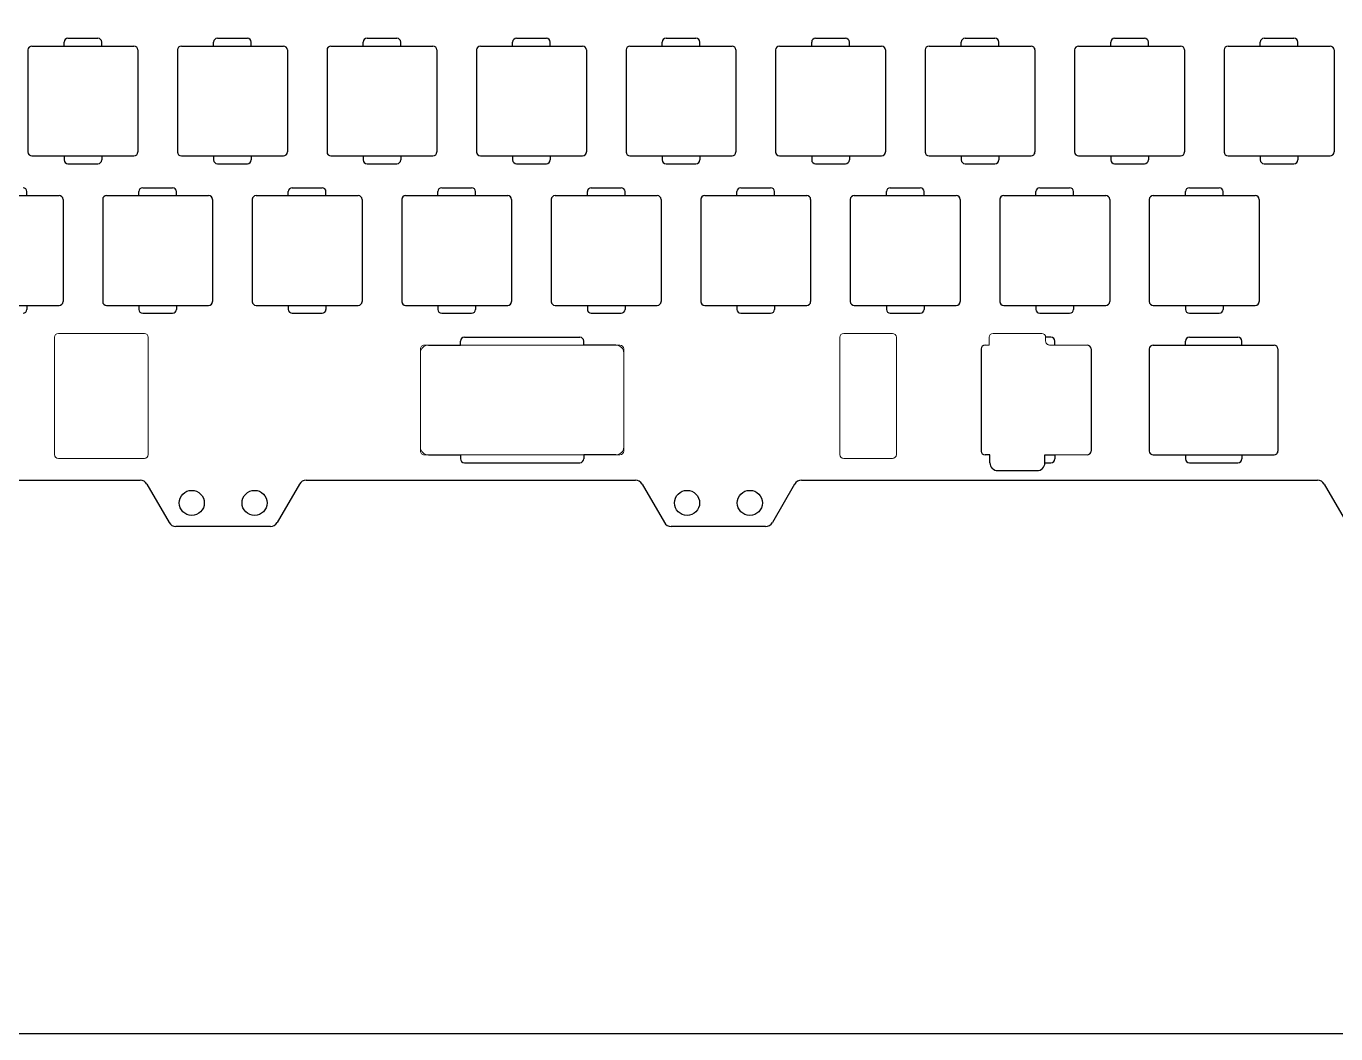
# Model space of a CAD drawing. Header units: millimetres. Extents: x 2604 to 3137, y 1244 to 1720.
# Drawn here: x 2770.9 to 2937.7, y 1244.1 to 1372.4 of the extents above; entities that cross this region are included whole.
import ezdxf

# ---------------------------------------------------------------- set-up
doc = ezdxf.new("R2010")
doc.units = ezdxf.units.MM

msp = doc.modelspace()

# ---------------------------------------------------------------- linework, layer by layer
for p, q in [((2771.6, 1369.91), (2784.6, 1369.91)), ((2775.7, 1369.91), (2775.7, 1370.41)), ((2776.2, 1370.91), (2780, 1370.91)), ((2780.5, 1369.91), (2780.5, 1370.41)), ((2790.65, 1369.91), (2803.65, 1369.91)), ((2794.75, 1369.91), (2794.75, 1370.41)), ((2795.25, 1370.91), (2799.05, 1370.91)), ((2799.55, 1369.91), (2799.55, 1370.41)), ((2809.7, 1369.91), (2822.7, 1369.91)), ((2813.8, 1369.91), (2813.8, 1370.41)), ((2814.3, 1370.91), (2818.1, 1370.91)), ((2818.6, 1369.91), (2818.6, 1370.41)), ((2828.75, 1369.91), (2841.75, 1369.91)), ((2832.85, 1369.91), (2832.85, 1370.41)), ((2833.35, 1370.91), (2837.15, 1370.91)), ((2837.65, 1369.91), (2837.65, 1370.41)), ((2847.8, 1369.91), (2860.8, 1369.91)), ((2851.9, 1369.91), (2851.9, 1370.41)), ((2852.4, 1370.91), (2856.2, 1370.91)), ((2856.7, 1369.91), (2856.7, 1370.41)), ((2866.85, 1369.91), (2879.85, 1369.91)), ((2870.95, 1369.91), (2870.95, 1370.41)), ((2871.45, 1370.91), (2875.25, 1370.91)), ((2875.75, 1369.91), (2875.75, 1370.41)), ((2885.9, 1369.91), (2898.9, 1369.91)), ((2890, 1369.91), (2890, 1370.41)), ((2890.5, 1370.91), (2894.3, 1370.91)), ((2894.8, 1369.91), (2894.8, 1370.41)), ((2904.95, 1369.91), (2917.95, 1369.91)), ((2909.05, 1369.91), (2909.05, 1370.41)), ((2909.55, 1370.91), (2913.35, 1370.91)), ((2913.85, 1369.91), (2913.85, 1370.41)), ((2924, 1369.91), (2937, 1369.91)), ((2928.1, 1369.91), (2928.1, 1370.41)), ((2928.6, 1370.91), (2932.4, 1370.91)), ((2932.9, 1369.91), (2932.9, 1370.41)), ((2771.1, 1369.41), (2771.1, 1356.41)), ((2785.1, 1369.41), (2785.1, 1356.41)), ((2790.15, 1369.41), (2790.15, 1356.41)), ((2804.15, 1369.41), (2804.15, 1356.41)), ((2809.2, 1369.41), (2809.2, 1356.41)), ((2823.2, 1369.41), (2823.2, 1356.41)), ((2828.25, 1369.41), (2828.25, 1356.41)), ((2842.25, 1369.41), (2842.25, 1356.41)), ((2847.3, 1369.41), (2847.3, 1356.41)), ((2861.3, 1369.41), (2861.3, 1356.41)), ((2866.35, 1369.41), (2866.35, 1356.41)), ((2880.35, 1369.41), (2880.35, 1356.41)), ((2885.4, 1369.41), (2885.4, 1356.41)), ((2899.4, 1369.41), (2899.4, 1356.41)), ((2904.45, 1369.41), (2904.45, 1356.41)), ((2918.45, 1369.41), (2918.45, 1356.41)), ((2923.5, 1369.41), (2923.5, 1356.41)), ((2937.5, 1369.41), (2937.5, 1356.41)), ((2771.6, 1355.91), (2784.6, 1355.91)), ((2775.7, 1355.91), (2775.7, 1355.41)), ((2776.2, 1354.91), (2780, 1354.91)), ((2780.5, 1355.91), (2780.5, 1355.41)), ((2790.65, 1355.91), (2803.65, 1355.91)), ((2794.75, 1355.91), (2794.75, 1355.41)), ((2795.25, 1354.91), (2799.05, 1354.91)), ((2799.55, 1355.91), (2799.55, 1355.41)), ((2809.7, 1355.91), (2822.7, 1355.91)), ((2813.8, 1355.91), (2813.8, 1355.41)), ((2814.3, 1354.91), (2818.1, 1354.91)), ((2818.6, 1355.91), (2818.6, 1355.41)), ((2828.75, 1355.91), (2841.75, 1355.91)), ((2832.85, 1355.91), (2832.85, 1355.41)), ((2833.35, 1354.91), (2837.15, 1354.91)), ((2837.65, 1355.91), (2837.65, 1355.41)), ((2847.8, 1355.91), (2860.8, 1355.91)), ((2851.9, 1355.91), (2851.9, 1355.41)), ((2852.4, 1354.91), (2856.2, 1354.91)), ((2856.7, 1355.91), (2856.7, 1355.41)), ((2866.85, 1355.91), (2879.85, 1355.91)), ((2870.95, 1355.91), (2870.95, 1355.41)), ((2871.45, 1354.91), (2875.25, 1354.91)), ((2875.75, 1355.91), (2875.75, 1355.41)), ((2885.9, 1355.91), (2898.9, 1355.91)), ((2890, 1355.91), (2890, 1355.41)), ((2890.5, 1354.91), (2894.3, 1354.91)), ((2894.8, 1355.91), (2894.8, 1355.41)), ((2904.95, 1355.91), (2917.95, 1355.91)), ((2909.05, 1355.91), (2909.05, 1355.41)), ((2909.55, 1354.91), (2913.35, 1354.91)), ((2913.85, 1355.91), (2913.85, 1355.41)), ((2924, 1355.91), (2937, 1355.91)), ((2928.1, 1355.91), (2928.1, 1355.41)), ((2928.6, 1354.91), (2932.4, 1354.91)), ((2932.9, 1355.91), (2932.9, 1355.41)), ((2785.72, 1351.86), (2789.52, 1351.86)), ((2804.77, 1351.86), (2808.57, 1351.86)), ((2823.82, 1351.86), (2827.62, 1351.86)), ((2842.87, 1351.86), (2846.67, 1351.86)), ((2861.92, 1351.86), (2865.72, 1351.86)), ((2880.97, 1351.86), (2884.77, 1351.86)), ((2900.02, 1351.86), (2903.82, 1351.86)), ((2919.07, 1351.86), (2922.87, 1351.86)), ((2762.07, 1350.86), (2775.07, 1350.86)), ((2770.97, 1350.86), (2770.97, 1351.36)), ((2775.57, 1350.36), (2775.57, 1337.36)), ((2780.62, 1350.36), (2780.62, 1337.36)), ((2781.12, 1350.86), (2794.12, 1350.86)), ((2785.22, 1350.86), (2785.22, 1351.36)), ((2790.02, 1350.86), (2790.02, 1351.36)), ((2794.62, 1350.36), (2794.62, 1337.36)), ((2799.67, 1350.36), (2799.67, 1337.36)), ((2800.17, 1350.86), (2813.17, 1350.86)), ((2804.27, 1350.86), (2804.27, 1351.36)), ((2809.07, 1350.86), (2809.07, 1351.36)), ((2813.67, 1350.36), (2813.67, 1337.36)), ((2818.72, 1350.36), (2818.72, 1337.36)), ((2819.22, 1350.86), (2832.22, 1350.86)), ((2823.32, 1350.86), (2823.32, 1351.36)), ((2828.12, 1350.86), (2828.12, 1351.36)), ((2832.72, 1350.36), (2832.72, 1337.36)), ((2837.77, 1350.36), (2837.77, 1337.36)), ((2838.27, 1350.86), (2851.27, 1350.86)), ((2842.37, 1350.86), (2842.37, 1351.36)), ((2847.17, 1350.86), (2847.17, 1351.36)), ((2851.77, 1350.36), (2851.77, 1337.36)), ((2856.82, 1350.36), (2856.82, 1337.36)), ((2857.32, 1350.86), (2870.32, 1350.86)), ((2861.42, 1350.86), (2861.42, 1351.36)), ((2866.22, 1350.86), (2866.22, 1351.36)), ((2870.82, 1350.36), (2870.82, 1337.36)), ((2875.87, 1350.36), (2875.87, 1337.36)), ((2876.37, 1350.86), (2889.37, 1350.86)), ((2880.47, 1350.86), (2880.47, 1351.36)), ((2885.27, 1350.86), (2885.27, 1351.36)), ((2889.87, 1350.36), (2889.87, 1337.36)), ((2894.92, 1350.36), (2894.92, 1337.36)), ((2895.42, 1350.86), (2908.42, 1350.86)), ((2899.52, 1350.86), (2899.52, 1351.36)), ((2904.32, 1350.86), (2904.32, 1351.36)), ((2908.92, 1350.36), (2908.92, 1337.36)), ((2913.97, 1350.36), (2913.97, 1337.36)), ((2914.47, 1350.86), (2927.47, 1350.86)), ((2918.57, 1350.86), (2918.57, 1351.36)), ((2923.37, 1350.86), (2923.37, 1351.36)), ((2927.97, 1350.36), (2927.97, 1337.36)), ((2762.07, 1336.86), (2775.07, 1336.86)), ((2770.97, 1336.86), (2770.97, 1336.36)), ((2781.12, 1336.86), (2794.12, 1336.86)), ((2785.22, 1336.86), (2785.22, 1336.36)), ((2790.02, 1336.86), (2790.02, 1336.36)), ((2800.17, 1336.86), (2813.17, 1336.86)), ((2804.27, 1336.86), (2804.27, 1336.36)), ((2809.07, 1336.86), (2809.07, 1336.36)), ((2819.22, 1336.86), (2832.22, 1336.86)), ((2823.32, 1336.86), (2823.32, 1336.36)), ((2828.12, 1336.86), (2828.12, 1336.36)), ((2838.27, 1336.86), (2851.27, 1336.86)), ((2842.37, 1336.86), (2842.37, 1336.36)), ((2847.17, 1336.86), (2847.17, 1336.36)), ((2857.32, 1336.86), (2870.32, 1336.86)), ((2861.42, 1336.86), (2861.42, 1336.36)), ((2866.22, 1336.86), (2866.22, 1336.36)), ((2876.37, 1336.86), (2889.37, 1336.86)), ((2880.47, 1336.86), (2880.47, 1336.36)), ((2885.27, 1336.86), (2885.27, 1336.36)), ((2895.42, 1336.86), (2908.42, 1336.86)), ((2899.52, 1336.86), (2899.52, 1336.36)), ((2904.32, 1336.86), (2904.32, 1336.36)), ((2914.47, 1336.86), (2927.47, 1336.86)), ((2918.57, 1336.86), (2918.57, 1336.36)), ((2923.37, 1336.86), (2923.37, 1336.36)), ((2785.72, 1335.86), (2789.52, 1335.86)), ((2804.77, 1335.86), (2808.57, 1335.86)), ((2823.82, 1335.86), (2827.62, 1335.86)), ((2842.87, 1335.86), (2846.67, 1335.86)), ((2861.92, 1335.86), (2865.72, 1335.86)), ((2880.97, 1335.86), (2884.77, 1335.86)), ((2900.02, 1335.86), (2903.82, 1335.86)), ((2919.07, 1335.86), (2922.87, 1335.86)), ((2822.11, 1331.81), (2826.21, 1331.81)), ((2826.21, 1331.81), (2826.21, 1332.31)), ((2826.71, 1332.81), (2841.41, 1332.81)), ((2841.91, 1331.81), (2841.91, 1332.31)), ((2846.01, 1331.81), (2841.91, 1331.81)), ((2901.44, 1332.81), (2900.76, 1332.81)), ((2901.94, 1331.81), (2901.94, 1332.31)), ((2914.47, 1331.81), (2929.86, 1331.81)), ((2918.57, 1331.81), (2918.57, 1332.31)), ((2919.07, 1332.81), (2925.26, 1332.81)), ((2925.76, 1331.81), (2925.76, 1332.31)), ((2892.54, 1331.31), (2892.54, 1318.31)), ((2906.54, 1331.31), (2906.54, 1318.31)), ((2913.97, 1331.31), (2913.97, 1318.31)), ((2930.36, 1331.31), (2930.36, 1318.31)), ((2822.11, 1317.81), (2826.21, 1317.81)), ((2826.21, 1317.81), (2826.21, 1317.32)), ((2826.71, 1316.82), (2841.41, 1316.82)), ((2841.91, 1317.82), (2841.91, 1317.32)), ((2846.01, 1317.81), (2841.91, 1317.81)), ((2893.66, 1317.81), (2893.04, 1317.81)), ((2893.66, 1317.81), (2893.66, 1317.81)), ((2893.66, 1316.81), (2893.66, 1317.81)), ((2900.66, 1317.81), (2900.66, 1317.81)), ((2900.66, 1316.81), (2900.66, 1317.81)), ((2900.66, 1317.81), (2901.94, 1317.81)), ((2900.66, 1316.81), (2901.44, 1316.81)), ((2901.94, 1317.81), (2901.94, 1317.31)), ((2914.47, 1317.81), (2929.86, 1317.81)), ((2918.57, 1317.81), (2918.57, 1317.31)), ((2919.07, 1316.81), (2925.26, 1316.81)), ((2925.76, 1317.81), (2925.76, 1317.31)), ((2894.66, 1315.81), (2899.66, 1315.81)), ((2746.55, 1314.6), (2785.39, 1314.6)), ((2786.26, 1314.1), (2789.09, 1309.2)), ((2805.68, 1314.1), (2802.85, 1309.2)), ((2806.55, 1314.6), (2848.49, 1314.6)), ((2849.36, 1314.1), (2852.19, 1309.2)), ((2868.78, 1314.1), (2865.95, 1309.2)), ((2869.64, 1314.6), (2935.39, 1314.6)), ((2936.26, 1314.1), (2939.09, 1309.2)), ((2801.98, 1308.7), (2789.95, 1308.7)), ((2865.08, 1308.7), (2853.05, 1308.7))]:
    msp.add_line(p, q)
at = {"color": 7, "linetype": 'Continuous', "lineweight": 15}
for p, q in [((2771.6, 1369.91), (2784.6, 1369.91)), ((2790.65, 1369.91), (2803.65, 1369.91)), ((2809.7, 1369.91), (2822.7, 1369.91)), ((2828.75, 1369.91), (2841.75, 1369.91)), ((2847.8, 1369.91), (2860.8, 1369.91)), ((2866.85, 1369.91), (2879.85, 1369.91)), ((2885.9, 1369.91), (2898.9, 1369.91)), ((2904.95, 1369.91), (2917.95, 1369.91)), ((2924, 1369.91), (2937, 1369.91)), ((2771.1, 1356.41), (2771.1, 1369.41)), ((2785.1, 1356.41), (2785.1, 1369.41)), ((2790.15, 1356.41), (2790.15, 1369.41)), ((2804.15, 1356.41), (2804.15, 1369.41)), ((2809.2, 1356.41), (2809.2, 1369.41)), ((2823.2, 1356.41), (2823.2, 1369.41)), ((2828.25, 1356.41), (2828.25, 1369.41)), ((2842.25, 1356.41), (2842.25, 1369.41)), ((2847.3, 1356.41), (2847.3, 1369.41)), ((2861.3, 1356.41), (2861.3, 1369.41)), ((2866.35, 1356.41), (2866.35, 1369.41)), ((2880.35, 1356.41), (2880.35, 1369.41)), ((2885.4, 1356.41), (2885.4, 1369.41)), ((2899.4, 1356.41), (2899.4, 1369.41)), ((2904.45, 1356.41), (2904.45, 1369.41)), ((2918.45, 1356.41), (2918.45, 1369.41)), ((2923.5, 1356.41), (2923.5, 1369.41)), ((2937.5, 1356.41), (2937.5, 1369.41)), ((2771.6, 1355.91), (2784.6, 1355.91)), ((2790.65, 1355.91), (2803.65, 1355.91)), ((2809.7, 1355.91), (2822.7, 1355.91)), ((2828.75, 1355.91), (2841.75, 1355.91)), ((2847.8, 1355.91), (2860.8, 1355.91)), ((2866.85, 1355.91), (2879.85, 1355.91)), ((2885.9, 1355.91), (2898.9, 1355.91)), ((2904.95, 1355.91), (2917.95, 1355.91)), ((2924, 1355.91), (2937, 1355.91)), ((2762.07, 1350.86), (2775.07, 1350.86)), ((2775.57, 1337.36), (2775.57, 1350.36)), ((2780.62, 1337.36), (2780.62, 1350.36)), ((2781.12, 1350.86), (2794.12, 1350.86)), ((2794.62, 1337.36), (2794.62, 1350.36)), ((2799.67, 1337.36), (2799.67, 1350.36)), ((2800.17, 1350.86), (2813.17, 1350.86)), ((2813.67, 1337.36), (2813.67, 1350.36)), ((2818.72, 1337.36), (2818.72, 1350.36)), ((2819.22, 1350.86), (2832.22, 1350.86)), ((2832.72, 1337.36), (2832.72, 1350.36)), ((2837.77, 1337.36), (2837.77, 1350.36)), ((2838.27, 1350.86), (2851.27, 1350.86)), ((2851.77, 1337.36), (2851.77, 1350.36)), ((2856.82, 1337.36), (2856.82, 1350.36)), ((2857.32, 1350.86), (2870.32, 1350.86)), ((2870.82, 1337.36), (2870.82, 1350.36)), ((2875.87, 1337.36), (2875.87, 1350.36)), ((2876.37, 1350.86), (2889.37, 1350.86)), ((2889.87, 1337.36), (2889.87, 1350.36)), ((2894.92, 1337.36), (2894.92, 1350.36)), ((2895.42, 1350.86), (2908.42, 1350.86)), ((2908.92, 1337.36), (2908.92, 1350.36)), ((2913.97, 1337.36), (2913.97, 1350.36)), ((2914.47, 1350.86), (2927.47, 1350.86)), ((2927.97, 1337.36), (2927.97, 1350.36)), ((2762.07, 1336.86), (2775.07, 1336.86)), ((2781.12, 1336.86), (2794.12, 1336.86)), ((2800.17, 1336.86), (2813.17, 1336.86)), ((2819.22, 1336.86), (2832.22, 1336.86)), ((2838.27, 1336.86), (2851.27, 1336.86)), ((2857.32, 1336.86), (2870.32, 1336.86)), ((2876.37, 1336.86), (2889.37, 1336.86)), ((2895.42, 1336.86), (2908.42, 1336.86)), ((2914.47, 1336.86), (2927.47, 1336.86)), ((2774.97, 1333.3), (2785.93, 1333.3)), ((2875.04, 1333.3), (2881.24, 1333.3)), ((2894.06, 1333.3), (2900.26, 1333.3)), ((2774.47, 1317.86), (2774.47, 1332.8)), ((2786.43, 1317.86), (2786.43, 1332.8)), ((2821.61, 1331.81), (2846.51, 1331.81)), ((2822.11, 1331.81), (2846.01, 1331.81)), ((2874.54, 1317.86), (2874.54, 1332.8)), ((2881.74, 1317.86), (2881.74, 1332.8)), ((2893.04, 1331.81), (2893.56, 1331.81)), ((2893.56, 1331.81), (2893.56, 1332.8)), ((2900.76, 1332.31), (2900.76, 1332.8)), ((2906.04, 1331.81), (2901.26, 1331.81)), ((2914.47, 1331.81), (2929.86, 1331.81)), ((2821.11, 1318.31), (2821.11, 1331.31)), ((2821.11, 1318.81), (2821.11, 1330.81)), ((2847.01, 1318.31), (2847.01, 1331.31)), ((2847.01, 1330.81), (2847.01, 1318.81)), ((2892.54, 1318.31), (2892.54, 1331.31)), ((2906.54, 1318.31), (2906.54, 1331.31)), ((2913.97, 1318.31), (2913.97, 1331.31)), ((2930.36, 1318.31), (2930.36, 1331.31)), ((2774.97, 1317.36), (2785.93, 1317.36)), ((2821.61, 1317.81), (2846.51, 1317.81)), ((2875.04, 1317.36), (2881.24, 1317.36)), ((2893.04, 1317.81), (2893.36, 1317.81)), ((2906.04, 1317.81), (2900.96, 1317.81)), ((2914.47, 1317.81), (2929.86, 1317.81))]:
    msp.add_line(p, q, dxfattribs=at)
msp.add_lwpolyline([(2603.59, 1719.96), (3136.55, 1719.96), (3136.55, 1244.05), (2603.59, 1244.05)], close=True)
for centre in [(2791.97, 1311.7), (2799.97, 1311.7), (2855.07, 1311.7), (2863.07, 1311.7)]:
    msp.add_circle(centre, 1.6)
for centre, radius, start, end in [((2771.6, 1369.41), 0.5, 89.9991, 179.9998), ((2784.6, 1369.41), 0.5, 359.9999, 89.9997), ((2790.65, 1369.41), 0.5, 89.9991, 179.9998), ((2803.65, 1369.41), 0.5, 359.9999, 89.9997), ((2809.7, 1369.41), 0.5, 89.9991, 179.9998), ((2822.7, 1369.41), 0.5, 359.9999, 89.9997), ((2828.75, 1369.41), 0.5, 89.9991, 179.9998), ((2841.75, 1369.41), 0.5, 359.9999, 89.9997), ((2847.8, 1369.41), 0.5, 89.9999, 179.9998), ((2860.8, 1369.41), 0.5, 359.9999, 90), ((2866.85, 1369.41), 0.5, 89.9999, 179.9998), ((2879.85, 1369.41), 0.5, 359.9999, 90), ((2885.9, 1369.41), 0.5, 89.9999, 179.9998), ((2898.9, 1369.41), 0.5, 359.9999, 90), ((2904.95, 1369.41), 0.5, 89.9999, 179.9998), ((2917.95, 1369.41), 0.5, 359.9999, 90), ((2924, 1369.41), 0.5, 89.9999, 179.9998), ((2937, 1369.41), 0.5, 359.9999, 90), ((2771.6, 1356.41), 0.5, 179.9998, 270.0009), ((2784.6, 1356.41), 0.5, 270.0003, 0.0005), ((2790.65, 1356.41), 0.5, 179.9998, 270.0009), ((2803.65, 1356.41), 0.5, 270.0003, 0.0005), ((2809.7, 1356.41), 0.5, 179.9998, 270.0009), ((2822.7, 1356.41), 0.5, 270.0003, 0.0005), ((2828.75, 1356.41), 0.5, 179.9998, 270.0009), ((2841.75, 1356.41), 0.5, 270.0003, 0.0005), ((2847.8, 1356.41), 0.5, 179.9998, 270.0001), ((2860.8, 1356.41), 0.5, 270, 0.0005), ((2866.85, 1356.41), 0.5, 179.9998, 270.0001), ((2879.85, 1356.41), 0.5, 270, 0.0005), ((2885.9, 1356.41), 0.5, 179.9998, 270.0001), ((2898.9, 1356.41), 0.5, 270, 0.0005), ((2904.95, 1356.41), 0.5, 179.9998, 270.0001), ((2917.95, 1356.41), 0.5, 270, 0.0005), ((2924, 1356.41), 0.5, 179.9998, 270.0001), ((2937, 1356.41), 0.5, 270, 0.0005), ((2775.07, 1350.36), 0.5, 359.9999, 90), ((2781.12, 1350.36), 0.5, 89.9999, 179.9998), ((2794.12, 1350.36), 0.5, 359.9999, 90), ((2800.17, 1350.36), 0.5, 89.9991, 179.9998), ((2813.17, 1350.36), 0.5, 359.9999, 89.9997), ((2819.22, 1350.36), 0.5, 89.9991, 179.9998), ((2832.22, 1350.36), 0.5, 359.9999, 89.9997), ((2838.27, 1350.36), 0.5, 89.9991, 179.9998), ((2851.27, 1350.36), 0.5, 359.9999, 89.9997), ((2857.32, 1350.36), 0.5, 89.9991, 179.9998), ((2870.32, 1350.36), 0.5, 359.9999, 89.9997), ((2876.37, 1350.36), 0.5, 89.9991, 179.9998), ((2889.37, 1350.36), 0.5, 359.9999, 89.9997), ((2895.42, 1350.36), 0.5, 89.9991, 179.9998), ((2908.42, 1350.36), 0.5, 359.9999, 89.9997), ((2914.47, 1350.36), 0.5, 89.9991, 179.9998), ((2927.47, 1350.36), 0.5, 359.9999, 89.9997), ((2775.07, 1337.36), 0.5, 270, 0.0005), ((2781.12, 1337.36), 0.5, 179.9998, 270.0001), ((2794.12, 1337.36), 0.5, 270, 0.0005), ((2800.17, 1337.36), 0.5, 179.9998, 270.0009), ((2813.17, 1337.36), 0.5, 270.0003, 0.0005), ((2819.22, 1337.36), 0.5, 179.9998, 270.0009), ((2832.22, 1337.36), 0.5, 270.0003, 0.0005), ((2838.27, 1337.36), 0.5, 179.9998, 270.0009), ((2851.27, 1337.36), 0.5, 270.0003, 0.0005), ((2857.32, 1337.36), 0.5, 179.9998, 270.0009), ((2870.32, 1337.36), 0.5, 270.0003, 0.0005), ((2876.37, 1337.36), 0.5, 179.9998, 270.0009), ((2889.37, 1337.36), 0.5, 270.0003, 0.0005), ((2895.42, 1337.36), 0.5, 179.9998, 270.0009), ((2908.42, 1337.36), 0.5, 270.0003, 0.0005), ((2914.47, 1337.36), 0.5, 179.9998, 270.0009), ((2927.47, 1337.36), 0.5, 270.0003, 0.0005), ((2774.97, 1332.8), 0.5, 90, 180), ((2785.93, 1332.8), 0.5, 0, 90), ((2875.04, 1332.8), 0.5, 90, 180), ((2881.24, 1332.8), 0.5, 0, 90), ((2894.06, 1332.8), 0.5, 90, 180), ((2900.26, 1332.8), 0.5, 0, 90), ((2821.61, 1331.31), 0.5, 89.9991, 179.9998), ((2822.11, 1330.81), 1, 90, 180), ((2846.01, 1330.81), 1, 360, 90), ((2846.51, 1331.31), 0.5, 0.0002, 89.8896), ((2893.04, 1331.31), 0.5, 89.9999, 179.9998), ((2901.26, 1332.31), 0.5, 179.9998, 270), ((2906.04, 1331.31), 0.5, 0.0002, 90), ((2914.47, 1331.31), 0.5, 89.9991, 179.9998), ((2929.86, 1331.31), 0.5, 359.9999, 89.9997), ((2822.11, 1318.81), 1, 180, 270), ((2821.61, 1318.31), 0.5, 179.9998, 270.0009), ((2846.01, 1318.81), 1, 270, 0), ((2846.51, 1318.31), 0.5, 270.0818, 0.0002), ((2893.04, 1318.31), 0.5, 179.9998, 270.0001), ((2906.04, 1318.31), 0.5, 270, 0.0004), ((2914.47, 1318.31), 0.5, 179.9998, 270.0009), ((2929.86, 1318.31), 0.5, 270.0003, 0.0005), ((2774.97, 1317.86), 0.5, 180, 270), ((2785.93, 1317.86), 0.5, 270, 0), ((2875.04, 1317.86), 0.5, 180, 270), ((2881.24, 1317.86), 0.5, 270, 0)]:
    msp.add_arc(centre, radius, start, end, dxfattribs=at)
for centre, radius, start, end in [((2771.6, 1369.41), 0.5, 90, 180), ((2776.2, 1370.41), 0.5, 90, 180), ((2780, 1370.41), 0.5, 0, 90), ((2784.6, 1369.41), 0.5, 0, 90), ((2790.65, 1369.41), 0.5, 90, 180), ((2795.25, 1370.41), 0.5, 90, 180), ((2799.05, 1370.41), 0.5, 0, 90), ((2803.65, 1369.41), 0.5, 0, 90), ((2809.7, 1369.41), 0.5, 90, 180), ((2814.3, 1370.41), 0.5, 90, 180), ((2818.1, 1370.41), 0.5, 0, 90), ((2822.7, 1369.41), 0.5, 0, 90), ((2828.75, 1369.41), 0.5, 90, 180), ((2833.35, 1370.41), 0.5, 90, 180), ((2837.15, 1370.41), 0.5, 0, 90), ((2841.75, 1369.41), 0.5, 0, 90), ((2847.8, 1369.41), 0.5, 90, 180), ((2852.4, 1370.41), 0.5, 90, 180), ((2856.2, 1370.41), 0.5, 0, 90), ((2860.8, 1369.41), 0.5, 0, 90), ((2866.85, 1369.41), 0.5, 90, 180), ((2871.45, 1370.41), 0.5, 90, 180), ((2875.25, 1370.41), 0.5, 0, 90), ((2879.85, 1369.41), 0.5, 0, 90), ((2885.9, 1369.41), 0.5, 90, 180), ((2890.5, 1370.41), 0.5, 90, 180), ((2894.3, 1370.41), 0.5, 0, 90), ((2898.9, 1369.41), 0.5, 0, 90), ((2904.95, 1369.41), 0.5, 90, 180), ((2909.55, 1370.41), 0.5, 90, 180), ((2913.35, 1370.41), 0.5, 0, 90), ((2917.95, 1369.41), 0.5, 0, 90), ((2924, 1369.41), 0.5, 90, 180), ((2928.6, 1370.41), 0.5, 90, 180), ((2932.4, 1370.41), 0.5, 0, 90), ((2937, 1369.41), 0.5, 0, 90), ((2771.6, 1356.41), 0.5, 180, 270), ((2776.2, 1355.41), 0.5, 180, 270), ((2780, 1355.41), 0.5, 270, 0), ((2784.6, 1356.41), 0.5, 270, 0), ((2790.65, 1356.41), 0.5, 180, 270), ((2795.25, 1355.41), 0.5, 180, 270), ((2799.05, 1355.41), 0.5, 270, 0), ((2803.65, 1356.41), 0.5, 270, 0), ((2809.7, 1356.41), 0.5, 180, 270), ((2814.3, 1355.41), 0.5, 180, 270), ((2818.1, 1355.41), 0.5, 270, 0), ((2822.7, 1356.41), 0.5, 270, 0), ((2828.75, 1356.41), 0.5, 180, 270), ((2833.35, 1355.41), 0.5, 180, 270), ((2837.15, 1355.41), 0.5, 270, 0), ((2841.75, 1356.41), 0.5, 270, 0), ((2847.8, 1356.41), 0.5, 180, 270), ((2852.4, 1355.41), 0.5, 180, 270), ((2856.2, 1355.41), 0.5, 270, 0), ((2860.8, 1356.41), 0.5, 270, 0), ((2866.85, 1356.41), 0.5, 180, 270), ((2871.45, 1355.41), 0.5, 180, 270), ((2875.25, 1355.41), 0.5, 270, 0), ((2879.85, 1356.41), 0.5, 270, 0), ((2885.9, 1356.41), 0.5, 180, 270), ((2890.5, 1355.41), 0.5, 180, 270), ((2894.3, 1355.41), 0.5, 270, 0), ((2898.9, 1356.41), 0.5, 270, 0), ((2904.95, 1356.41), 0.5, 180, 270), ((2909.55, 1355.41), 0.5, 180, 270), ((2913.35, 1355.41), 0.5, 270, 0), ((2917.95, 1356.41), 0.5, 270, 0), ((2924, 1356.41), 0.5, 180, 270), ((2928.6, 1355.41), 0.5, 180, 270), ((2932.4, 1355.41), 0.5, 270, 0), ((2937, 1356.41), 0.5, 270, 0), ((2770.47, 1351.36), 0.5, 0, 90), ((2785.72, 1351.36), 0.5, 90, 180), ((2789.52, 1351.36), 0.5, 0, 90), ((2804.77, 1351.36), 0.5, 90, 180), ((2808.57, 1351.36), 0.5, 0, 90), ((2823.82, 1351.36), 0.5, 90, 180), ((2827.62, 1351.36), 0.5, 0, 90), ((2842.87, 1351.36), 0.5, 90, 180), ((2846.67, 1351.36), 0.5, 0, 90), ((2861.92, 1351.36), 0.5, 90, 180), ((2865.72, 1351.36), 0.5, 0, 90), ((2880.97, 1351.36), 0.5, 90, 180), ((2884.77, 1351.36), 0.5, 0, 90), ((2900.02, 1351.36), 0.5, 90, 180), ((2903.82, 1351.36), 0.5, 0, 90), ((2919.07, 1351.36), 0.5, 90, 180), ((2922.87, 1351.36), 0.5, 0, 90), ((2775.07, 1350.36), 0.5, 0, 90), ((2781.12, 1350.36), 0.5, 90, 180), ((2794.12, 1350.36), 0.5, 0, 90), ((2800.17, 1350.36), 0.5, 90, 180), ((2813.17, 1350.36), 0.5, 0, 90), ((2819.22, 1350.36), 0.5, 90, 180), ((2832.22, 1350.36), 0.5, 0, 90), ((2838.27, 1350.36), 0.5, 90, 180), ((2851.27, 1350.36), 0.5, 0, 90), ((2857.32, 1350.36), 0.5, 90, 180), ((2870.32, 1350.36), 0.5, 0, 90), ((2876.37, 1350.36), 0.5, 90, 180), ((2889.37, 1350.36), 0.5, 0, 90), ((2895.42, 1350.36), 0.5, 90, 180), ((2908.42, 1350.36), 0.5, 0, 90), ((2914.47, 1350.36), 0.5, 90, 180), ((2927.47, 1350.36), 0.5, 0, 90), ((2775.07, 1337.36), 0.5, 270, 0), ((2781.12, 1337.36), 0.5, 180, 270), ((2794.12, 1337.36), 0.5, 270, 0), ((2800.17, 1337.36), 0.5, 180, 270), ((2813.17, 1337.36), 0.5, 270, 0), ((2819.22, 1337.36), 0.5, 180, 270), ((2832.22, 1337.36), 0.5, 270, 0), ((2838.27, 1337.36), 0.5, 180, 270), ((2851.27, 1337.36), 0.5, 270, 0), ((2857.32, 1337.36), 0.5, 180, 270), ((2870.32, 1337.36), 0.5, 270, 0), ((2876.37, 1337.36), 0.5, 180, 270), ((2889.37, 1337.36), 0.5, 270, 0), ((2895.42, 1337.36), 0.5, 180, 270), ((2908.42, 1337.36), 0.5, 270, 0), ((2914.47, 1337.36), 0.5, 180, 270), ((2927.47, 1337.36), 0.5, 270, 0), ((2770.47, 1336.36), 0.5, 270, 0), ((2785.72, 1336.36), 0.5, 180, 270), ((2789.52, 1336.36), 0.5, 270, 0), ((2804.77, 1336.36), 0.5, 180, 270), ((2808.57, 1336.36), 0.5, 270, 0), ((2823.82, 1336.36), 0.5, 180, 270), ((2827.62, 1336.36), 0.5, 270, 0), ((2842.87, 1336.36), 0.5, 180, 270), ((2846.67, 1336.36), 0.5, 270, 0), ((2861.92, 1336.36), 0.5, 180, 270), ((2865.72, 1336.36), 0.5, 270, 0), ((2880.97, 1336.36), 0.5, 180, 270), ((2884.77, 1336.36), 0.5, 270, 0), ((2900.02, 1336.36), 0.5, 180, 270), ((2903.82, 1336.36), 0.5, 270, 0), ((2919.07, 1336.36), 0.5, 180, 270), ((2922.87, 1336.36), 0.5, 270, 0), ((2826.71, 1332.31), 0.5, 90, 180), ((2841.41, 1332.31), 0.5, 0, 90), ((2893.04, 1331.31), 0.5, 90, 180), ((2901.44, 1332.31), 0.5, 0, 90), ((2906.04, 1331.31), 0.5, 0, 90), ((2914.47, 1331.31), 0.5, 90, 180), ((2919.07, 1332.31), 0.5, 90, 180), ((2925.26, 1332.31), 0.5, 0, 90), ((2929.86, 1331.31), 0.5, 0, 90), ((2893.04, 1318.31), 0.5, 180, 270), ((2906.04, 1318.31), 0.5, 270, 0), ((2914.47, 1318.31), 0.5, 180, 270), ((2929.86, 1318.31), 0.5, 270, 0), ((2826.71, 1317.32), 0.5, 180, 270), ((2841.41, 1317.32), 0.5, 270, 0), ((2894.66, 1316.81), 1, 180, 270), ((2899.66, 1316.81), 1, 270, 360), ((2901.44, 1317.31), 0.5, 270, 0), ((2919.07, 1317.31), 0.5, 180, 270), ((2925.26, 1317.31), 0.5, 270, 0), ((2785.39, 1313.6), 1, 30, 90), ((2806.55, 1313.6), 1, 90, 150), ((2848.49, 1313.6), 1, 30, 90), ((2869.65, 1313.6), 1, 90, 150), ((2935.39, 1313.6), 1, 30, 90), ((2789.95, 1309.7), 1, 210, 270), ((2801.98, 1309.7), 1, 270, 330), ((2853.05, 1309.7), 1, 210, 270), ((2865.08, 1309.7), 1, 270, 330)]:
    msp.add_arc(centre, radius, start, end)

doc.saveas('drawing.dxf')
